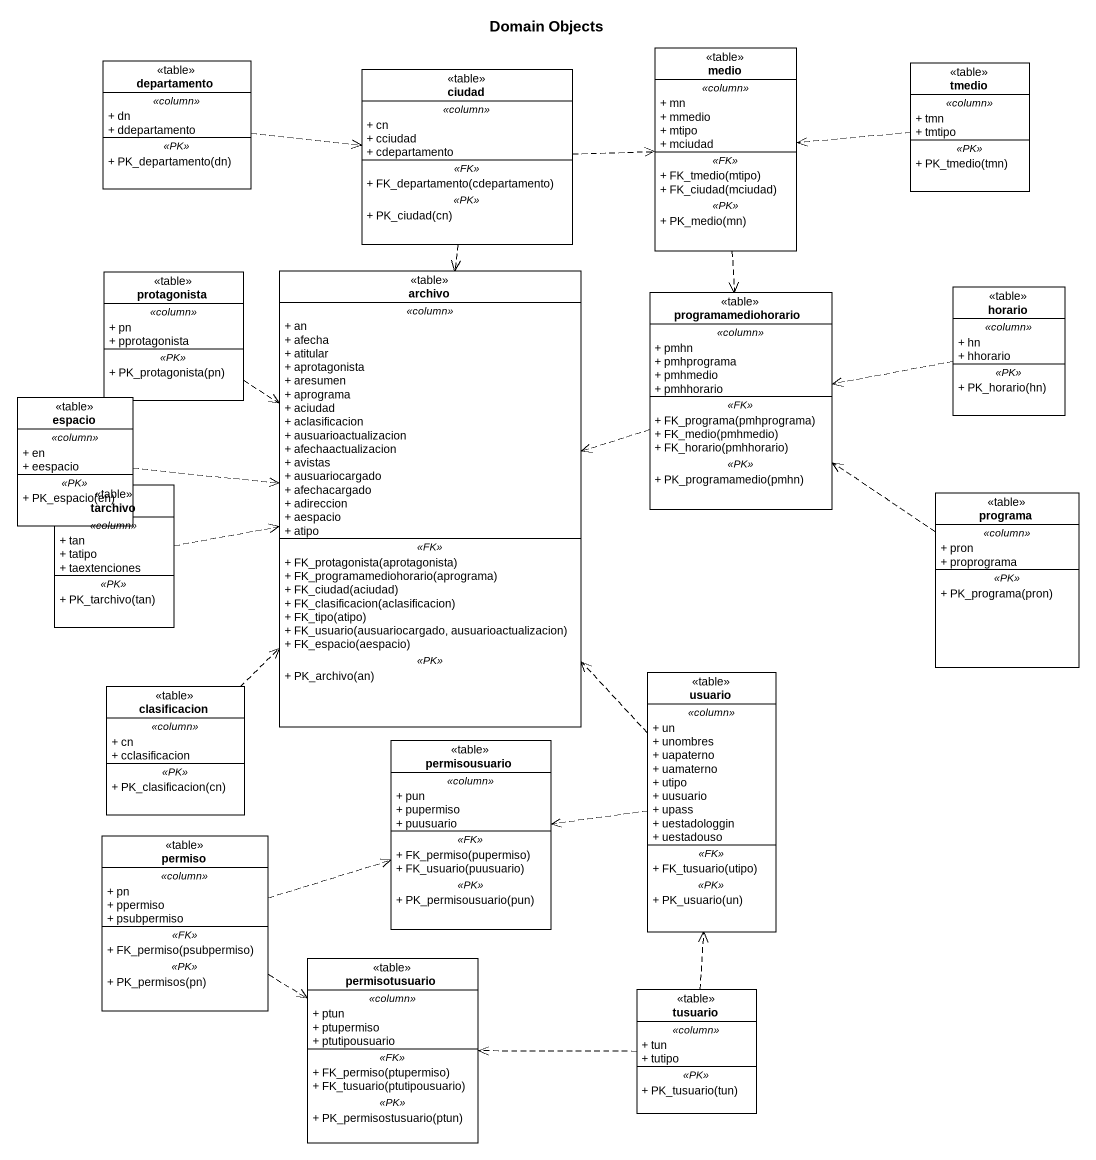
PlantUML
@startuml
title Domain Objects
hide circle
hide empty members
skinparam classAttributeIconSize 0
class medio <<table>> {
  .. <<column>> ..
  + mn
  + mmedio
  + mtipo
  + mciudad
  .. <<FK>> ..
  + FK_tmedio(mtipo)
  + FK_ciudad(mciudad)
  .. <<PK>> ..
  + PK_medio(mn)
}
class departamento <<table>> {
  .. <<column>> ..
  + dn
  + ddepartamento
  .. <<PK>> ..
  + PK_departamento(dn)
}
class ciudad <<table>> {
  .. <<column>> ..
  + cn
  + cciudad
  + cdepartamento
  .. <<FK>> ..
  + FK_departamento(cdepartamento)
  .. <<PK>> ..
  + PK_ciudad(cn)
}
class tmedio <<table>> {
  .. <<column>> ..
  + tmn
  + tmtipo
  .. <<PK>> ..
  + PK_tmedio(tmn)
}
class protagonista <<table>> {
  .. <<column>> ..
  + pn
  + pprotagonista
  .. <<PK>> ..
  + PK_protagonista(pn)
}
class archivo <<table>> {
  .. <<column>> ..
  + an
  + afecha
  + atitular
  + aprotagonista
  + aresumen
  + aprograma
  + aciudad
  + aclasificacion
  + ausuarioactualizacion
  + afechaactualizacion
  + avistas
  + ausuariocargado
  + afechacargado
  + adireccion
  + aespacio
  + atipo
  .. <<FK>> ..
  + FK_protagonista(aprotagonista)
  + FK_programamediohorario(aprograma)
  + FK_ciudad(aciudad)
  + FK_clasificacion(aclasificacion)
  + FK_tipo(atipo)
  + FK_usuario(ausuariocargado, ausuarioactualizacion)
  + FK_espacio(aespacio)
  .. <<PK>> ..
  + PK_archivo(an)
}
class horario <<table>> {
  .. <<column>> ..
  + hn
  + hhorario
  .. <<PK>> ..
  + PK_horario(hn)
}
class programamediohorario <<table>> {
  .. <<column>> ..
  + pmhn
  + pmhprograma
  + pmhmedio
  + pmhhorario
  .. <<FK>> ..
  + FK_programa(pmhprograma)
  + FK_medio(pmhmedio)
  + FK_horario(pmhhorario)
  .. <<PK>> ..
  + PK_programamedio(pmhn)
}
class espacio <<table>> {
  .. <<column>> ..
  + en
  + eespacio
  .. <<PK>> ..
  + PK_espacio(en)
}
class tarchivo <<table>> {
  .. <<column>> ..
  + tan
  + tatipo
  + taextenciones
  .. <<PK>> ..
  + PK_tarchivo(tan)
}
class programa <<table>> {
  .. <<column>> ..
  + pron
  + proprograma
  .. <<PK>> ..
  + PK_programa(pron)
}
class usuario <<table>> {
  .. <<column>> ..
  + un
  + unombres
  + uapaterno
  + uamaterno
  + utipo
  + uusuario
  + upass
  + uestadologgin
  + uestadouso
  .. <<FK>> ..
  + FK_tusuario(utipo)
  .. <<PK>> ..
  + PK_usuario(un)
}
class clasificacion <<table>> {
  .. <<column>> ..
  + cn
  + cclasificacion
  .. <<PK>> ..
  + PK_clasificacion(cn)
}
class permisousuario <<table>> {
  .. <<column>> ..
  + pun
  + pupermiso
  + puusuario
  .. <<FK>> ..
  + FK_permiso(pupermiso)
  + FK_usuario(puusuario)
  .. <<PK>> ..
  + PK_permisousuario(pun)
}
class permiso <<table>> {
  .. <<column>> ..
  + pn
  + ppermiso
  + psubpermiso
  .. <<FK>> ..
  + FK_permiso(psubpermiso)
  .. <<PK>> ..
  + PK_permisos(pn)
}
class permisotusuario <<table>> {
  .. <<column>> ..
  + ptun
  + ptupermiso
  + ptutipousuario
  .. <<FK>> ..
  + FK_permiso(ptupermiso)
  + FK_tusuario(ptutipousuario)
  .. <<PK>> ..
  + PK_permisostusuario(ptun)
}
class tusuario <<table>> {
  .. <<column>> ..
  + tun
  + tutipo
  .. <<PK>> ..
  + PK_tusuario(tun)
}
medio ..> programamediohorario
departamento .right.> ciudad
ciudad .right.> medio
ciudad ..> archivo
tmedio .left.> medio
protagonista ..> archivo
horario .left.> programamediohorario
programamediohorario .left.> archivo
espacio .right.> archivo
tarchivo .right.> archivo
programa .up.> programamediohorario
usuario .up.> archivo
usuario .left.> permisousuario
clasificacion .up.> archivo
permiso .right.> permisousuario
permiso ..> permisotusuario
tusuario .up.> usuario
tusuario .left.> permisotusuario
@enduml
